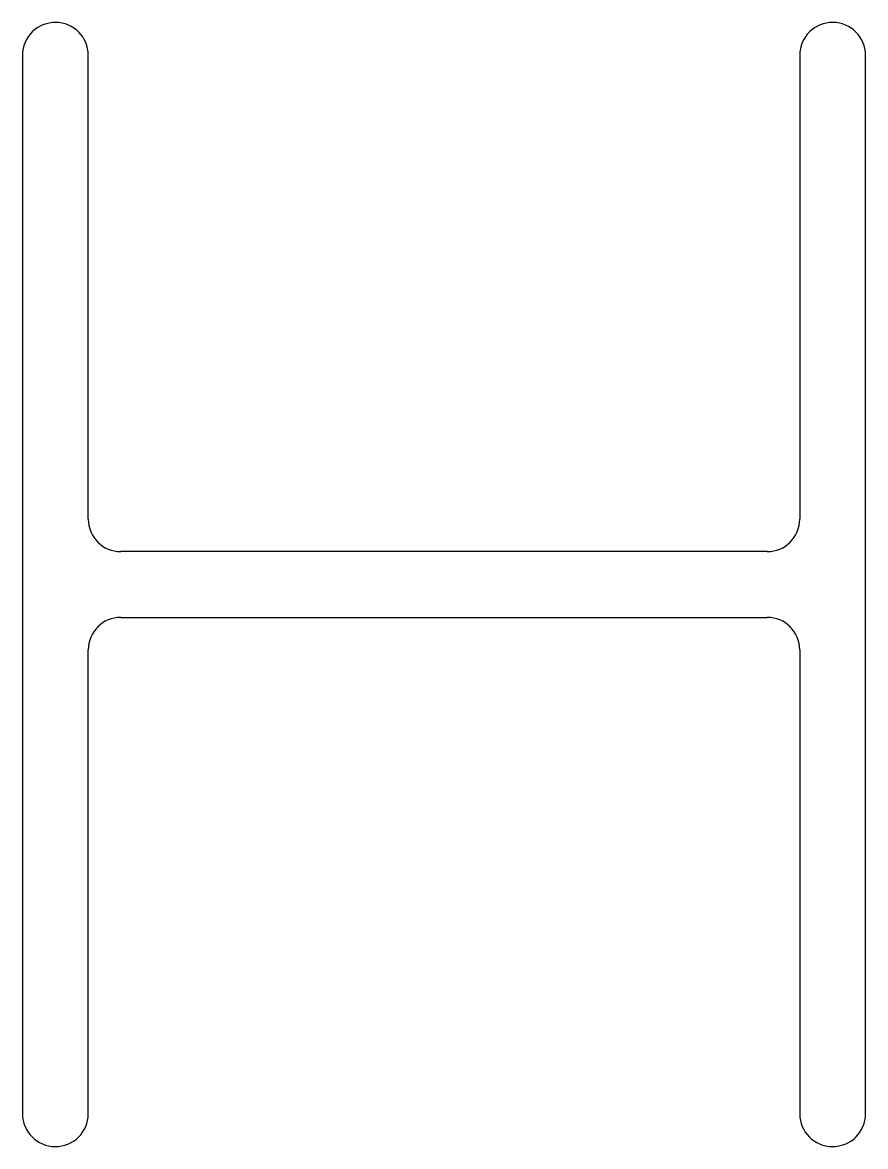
# Model space of a CAD drawing. Extents: x -19 to 19.1, y 6.2 to 57.
import ezdxf

# ---------------------------------------------------------------- set-up
doc = ezdxf.new("R2010")
doc.units = 0
doc.layers.get('0').update_dxf_attribs({"linetype": 'CONTINUOUS'})

msp = doc.modelspace()

# ---------------------------------------------------------------- linework, layer by layer
for p, q in [((-18.967, 55.537), (-18.967, 7.684)), ((-15.995, 34.57), (-15.995, 55.537)), ((16.161, 55.537), (16.161, 34.57)), ((19.133, 7.684), (19.133, 55.537)), ((14.688, 33.096), (-14.522, 33.096)), ((-14.522, 30.125), (14.688, 30.125)), ((-15.995, 7.684), (-15.995, 28.651)), ((16.161, 28.651), (16.161, 7.684))]:
    msp.add_line(p, q)
for centre, start, end in [((-17.494, 55.537), 89.0121, 180.0085), ((-17.468, 55.537), 0, 90), ((17.634, 55.537), 89.0121, 180.0085), ((17.66, 55.537), 0, 90), ((-14.522, 34.57), 180, 270), ((14.688, 34.57), 270, 360), ((-14.522, 28.651), 90, 180), ((14.688, 28.651), 0, 90), ((-17.494, 7.684), 180, 270), ((-17.468, 7.683), 269.0121, 0.0085), ((17.634, 7.684), 180, 270), ((17.66, 7.683), 269.0121, 0.0085)]:
    msp.add_arc(centre, 1.473, start, end)

doc.saveas('drawing.dxf')
